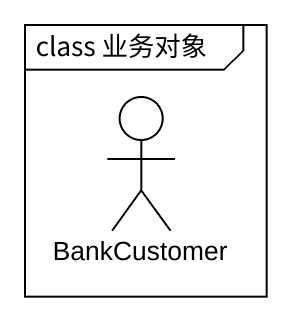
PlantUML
@startuml
mainframe class 业务对象
actor BankCustomer
@enduml
